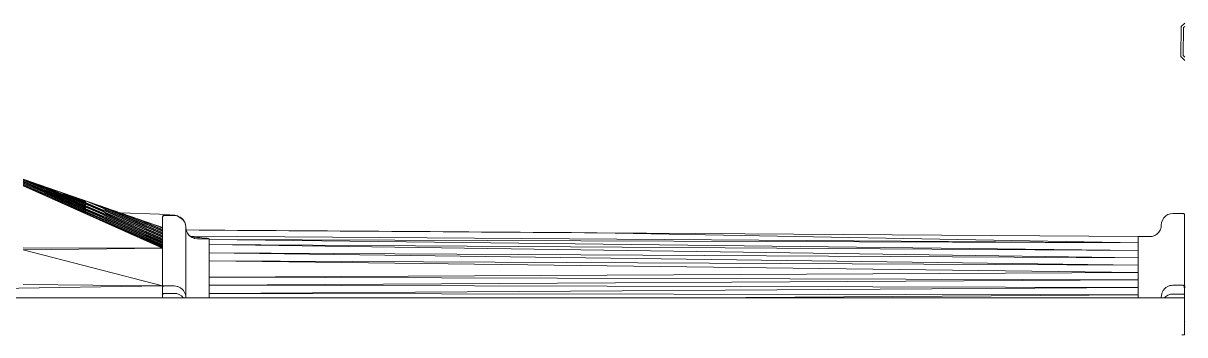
# Model space of a CAD drawing. Header units: metres. Extents: x -199 to 506, y -5 to 23.
# Drawn here: x 15.69 to 25.69, y -2.14 to 0.54 of the extents above; entities that cross this region are included whole.
import ezdxf

# ---------------------------------------------------------------- set-up
doc = ezdxf.new("R2010")
doc.units = ezdxf.units.M
for name, color, linetype, lineweight in [('06MUREXT', 92, 'Continuous', 9), ('14HATCH-1', 14, 'Continuous', 5), ('45ESTAC', 5, 'Continuous', 5), ('46BANQ', 8, 'Continuous', 5), ('46BANQ-1', 8, 'Continuous', 13), ('70LINEA-2', 250, 'Continuous', 15)]:
    doc.layers.add(name, color=color, linetype=linetype, lineweight=lineweight)

# ---------------------------------------------------------------- blocks, each defined once
blk = doc.blocks.new('FP_1-600rNorthElevEjeA Paint')
at = {"layer": '46BANQ'}
blk.add_line((16.886, -1.209), (16.834, -1.197), dxfattribs=at)
blk = doc.blocks.new('Sign - Stop - 30 Km_h-7909936-600rNorthElevEjeA Paint')
at = {"layer": '45ESTAC'}
for p, q in [((25.664, 0.516), (25.659, 0.259)), ((25.694, 0.544), (25.664, 0.516)), ((25.679, 0.267), (25.684, 0.507)), ((25.684, 0.507), (25.694, 0.517)), ((25.659, 0.259), (25.694, 0.223)), ((25.694, 0.252), (25.679, 0.267))]:
    blk.add_line(p, q, dxfattribs=at)

msp = doc.modelspace()

# ---------------------------------------------------------------- hatches: boundary and pattern name
at = {"layer": '14HATCH-1'}
h = msp.add_hatch(dxfattribs=at)
h.set_pattern_fill('FP_2', color=256, style=0, pattern_type=2)
h.set_pattern_definition([(336.715, (-7.401, 8.594), (3.49945371, -1.4788001), [1.143, -2.667]), (336.715, (-5.301, 7.693), (3.49945371, -1.4788001), [0.952, -2.857]), (336.715, (-5.476, 7.769), (3.49945371, -1.4788001), [0.762, -3.048]), (336.715, (-6.526, 8.228), (3.49945371, -1.4788001), [0.571, -0.571, 0.762, -1.905]), (336.715, (-6.526, 8.229), (3.49945371, -1.4788001), [0.762, -0.19, 0.952, -1.905]), (336.715, (-8.101, 8.912), (3.49945371, -1.4788001), [0.952, -2.857]), (336.715, (-4.776, 7.483), (3.49945371, -1.4788001), [0.952, -2.857]), (90, (-8.101, 8.9), (-3.5, 1.533), [0.004, -0.023]), (90, (-7.576, 8.695), (-3.5, 1.533), [0.003, -0.024]), (90, (-7.401, 8.594), (-3.5, 1.533), [0.004, -0.023]), (90, (-7.051, 8.467), (-3.5, 1.533), [0.001, -0.026]), (90, (-6.876, 8.381), (-3.5, 1.533), [0.004, -0.023]), (90, (-6.526, 8.221), (-3.5, 1.533), [0.007, -0.02]), (90, (-6.176, 8.09), (-3.5, 1.533), [0.004, -0.023]), (90, (-5.826, 7.928), (-3.5, 1.533), [0.005, -0.022]), (90, (-5.651, 7.853), (-3.5, 1.533), [0.005, -0.022]), (90, (-5.301, 7.69), (-3.5, 1.533), [0.003, -0.024]), (90, (-4.776, 7.468), (-3.5, 1.533), [0.007, -0.02]), (337.091, (-7.751, 8.747), (-0.00040065, 0.027310062), [1.14, -2.66]), (337.091, (-7.401, 8.598), (-0.00040065, 0.027310062), [0.57, -3.229]), (337.091, (-5.826, 7.935), (-0.00040065, 0.027310062), [0.76, -3.039]), (337.091, (-5.826, 7.936), (-0.00040065, 0.027310062), [0.57, -3.229]), (156.342, (-7.051, 8.461), (-3.499828045, 1.50596436), [0.191, -3.63]), (156.342, (-7.751, 8.747), (-3.499828045, 1.50596436), [0.382, -3.439]), (156.342, (-6.701, 8.303), (-3.499828045, 1.50596436), [0.382, -3.439]), (156.342, (-5.826, 7.933), (-3.499828045, 1.50596436), [0.382, -3.439]), (156.342, (-4.776, 7.487), (-3.499828045, 1.50596436), [0.573, -3.248]), (156.342, (-4.776, 7.486), (-3.499828045, 1.50596436), [0.382, -3.439]), (156.342, (-4.951, 7.564), (-3.499828045, 1.50596436), [0.382, -3.439]), (156.342, (-6.001, 7.991), (-3.499828045, 1.50596436), [0.573, -3.248]), (336.903, (-4.951, 7.556), (3.4998907003, -1.5056590204), [0.38, -7.229]), (336.903, (-5.826, 7.925), (3.4998907003, -1.5056590204), [0.38, -7.229]), (336.903, (-7.051, 8.461), (3.4998907003, -1.5056590204), [0.761, -6.848]), (336.903, (-6.876, 8.392), (3.4998907003, -1.5056590204), [0.761, -6.848]), (336.903, (-6.876, 8.385), (3.4998907003, -1.5056590204), [0.761, -6.848]), (336.903, (-4.776, 7.487), (3.4998907003, -1.5056590204), [0.761, -6.848]), (336.903, (-8.101, 8.904), (3.4998907003, -1.5056590204), [1.141, -6.468]), (336.903, (-8.101, 8.906), (3.4998907003, -1.5056590204), [1.141, -6.468]), (336.903, (-8.101, 8.916), (3.4998907003, -1.5056590204), [1.141, -6.468]), (337.469, (-6.351, 8.162), (0.000342858, 0.02692364), [0.189, -3.599]), (337.469, (-4.776, 7.483), (0.000342858, 0.02692364), [0.189, -2.273, 0.379, -0.947]), (337.469, (-5.126, 7.631), (0.000342858, 0.02692364), [0.379, -3.41]), (337.469, (-7.226, 8.537), (0.000342858, 0.02692364), [0.379, -3.41]), (337.469, (-7.401, 8.613), (0.000342858, 0.02692364), [0.379, -3.41]), (337.469, (-6.176, 8.088), (0.000342858, 0.02692364), [0.568, -3.221]), (155.971, (-7.051, 8.458), (0.00013324, 0.027312676), [0.192, -3.64]), (155.971, (-4.776, 7.476), (0.00013324, 0.027312676), [0.192, -3.64]), (155.971, (-5.476, 7.769), (0.00013324, 0.027312676), [0.383, -3.449]), (155.971, (-5.651, 7.846), (0.00013324, 0.027312676), [0.383, -3.449]), (155.971, (-5.301, 7.714), (0.00013324, 0.027312676), [0.383, -3.449]), (155.971, (-8.101, 8.906), (0.00013324, 0.027312676), [0.383, -3.449]), (155.971, (-6.351, 8.142), (0.00013324, 0.027312676), [0.575, -3.257]), (156.529, (-5.126, 7.631), (-3.4995468075, 1.506458145), [0.763, -6.868]), (156.529, (-4.951, 7.554), (-3.4995468075, 1.506458145), [0.763, -6.868]), (156.529, (-7.576, 8.67), (-3.4995468075, 1.506458145), [0.382, -7.249]), (156.529, (-6.526, 8.229), (-3.4995468075, 1.506458145), [0.382, -7.249]), (156.529, (-5.826, 7.936), (-3.4995468075, 1.506458145), [0.382, -7.249])])
h.paths.add_polyline_path([(16.8918, -1.3896), (16.8918, -1.2121), (15.692, -0.7977), (15.692, -0.8549), (16.8855, -1.3868)])
h = msp.add_hatch(dxfattribs=at)
h.set_pattern_fill('FP_5', color=256, style=0, pattern_type=2)
h.set_pattern_definition([(358.91, (-10.697, -1.231), (3.808805348, -0.046463088), [1.143, -2.667]), (358.91, (-8.411, -1.272), (3.808805348, -0.046463088), [0.952, -2.857]), (358.91, (-8.602, -1.267), (3.808805348, -0.046463088), [0.762, -3.048]), (358.91, (-9.744, -1.238), (3.808805348, -0.046463088), [0.571, -0.571, 0.762, -1.905]), (358.91, (-9.744, -1.237), (3.808805348, -0.046463088), [0.762, -0.19, 0.952, -1.905]), (358.91, (-11.459, -1.199), (3.808805348, -0.046463088), [0.952, -2.857]), (358.91, (-7.84, -1.267), (3.808805348, -0.046463088), [0.952, -2.857]), (90, (-11.459, -1.211), (-3.809, 0.099), [0.004, -0.023]), (90, (-10.887, -1.202), (-3.809, 0.099), [0.003, -0.024]), (90, (-10.697, -1.231), (-3.809, 0.099), [0.004, -0.023]), (90, (-10.316, -1.214), (-3.809, 0.099), [0.001, -0.025]), (90, (-10.125, -1.228), (-3.809, 0.099), [0.004, -0.023]), (90, (-9.744, -1.245), (-3.809, 0.099), [0.007, -0.02]), (90, (-9.363, -1.234), (-3.809, 0.099), [0.004, -0.023]), (90, (-8.983, -1.252), (-3.809, 0.099), [0.005, -0.021]), (90, (-8.792, -1.255), (-3.809, 0.099), [0.005, -0.021]), (90, (-8.411, -1.274), (-3.809, 0.099), [0.003, -0.024]), (90, (-7.84, -1.281), (-3.809, 0.099), [0.007, -0.02]), (359.309, (-11.078, -1.221), (0.000313558, 0.02599811), [1.143, -2.667]), (359.309, (-10.697, -1.227), (0.000313558, 0.02599811), [0.571, -3.238]), (359.309, (-8.983, -1.245), (0.000313558, 0.02599811), [0.762, -3.048]), (359.309, (-8.983, -1.244), (0.000313558, 0.02599811), [0.571, -3.238]), (178.512, (-10.316, -1.221), (-3.80939037, 0.072945247), [0.191, -3.62]), (178.512, (-11.078, -1.221), (-3.80939037, 0.072945247), [0.381, -3.43]), (178.512, (-9.935, -1.235), (-3.80939037, 0.072945247), [0.381, -3.43]), (178.512, (-8.983, -1.246), (-3.80939037, 0.072945247), [0.381, -3.43]), (178.512, (-7.84, -1.263), (-3.80939037, 0.072945247), [0.572, -3.239]), (178.512, (-7.84, -1.264), (-3.80939037, 0.072945247), [0.381, -3.43]), (178.512, (-8.03, -1.258), (-3.80939037, 0.072945247), [0.381, -3.43]), (178.512, (-9.173, -1.26), (-3.80939037, 0.072945247), [0.572, -3.239]), (359.11, (-8.03, -1.266), (3.80933843, -0.0721784213), [0.381, -7.239]), (359.11, (-8.983, -1.254), (3.80933843, -0.0721784213), [0.381, -7.239]), (359.11, (-10.316, -1.221), (3.80933843, -0.0721784213), [0.762, -6.858]), (359.11, (-10.125, -1.218), (3.80933843, -0.0721784213), [0.762, -6.858]), (359.11, (-10.125, -1.224), (3.80933843, -0.0721784213), [0.762, -6.858]), (359.11, (-7.84, -1.263), (3.80933843, -0.0721784213), [0.762, -6.858]), (359.11, (-11.459, -1.207), (3.80933843, -0.0721784213), [1.143, -6.477]), (359.11, (-11.459, -1.206), (3.80933843, -0.0721784213), [1.143, -6.477]), (359.11, (-11.459, -1.195), (3.80933843, -0.0721784213), [1.143, -6.477]), (359.707, (-9.554, -1.233), (0.000132959, 0.02599966), [0.19, -3.619]), (359.707, (-7.84, -1.267), (0.000132959, 0.02599966), [0.19, -2.286, 0.381, -0.952]), (359.707, (-8.221, -1.262), (0.000132959, 0.02599966), [0.381, -3.428]), (359.707, (-10.506, -1.216), (0.000132959, 0.02599966), [0.381, -3.428]), (359.707, (-10.697, -1.212), (0.000132959, 0.02599966), [0.381, -3.428]), (359.707, (-9.363, -1.235), (0.000132959, 0.02599966), [0.571, -3.238]), (178.114, (-10.316, -1.224), (-0.000143773, 0.026018826), [0.191, -3.621]), (178.114, (-7.84, -1.273), (-0.000143773, 0.026018826), [0.191, -3.621]), (178.114, (-8.602, -1.267), (-0.000143773, 0.026018826), [0.381, -3.43]), (178.114, (-8.792, -1.262), (-0.000143773, 0.026018826), [0.381, -3.43]), (178.114, (-8.411, -1.25), (-0.000143773, 0.026018826), [0.381, -3.43]), (178.114, (-11.459, -1.206), (-0.000143773, 0.026018826), [0.381, -3.43]), (178.114, (-9.554, -1.253), (-0.000143773, 0.026018826), [0.572, -3.24]), (178.711, (-8.221, -1.262), (-3.8093283065, 0.07271075), [0.762, -6.859]), (178.711, (-8.03, -1.267), (-3.8093283065, 0.07271075), [0.762, -6.859]), (178.711, (-10.887, -1.226), (-3.8093283065, 0.07271075), [0.381, -7.24]), (178.711, (-9.744, -1.237), (-3.8093283065, 0.07271075), [0.381, -7.24]), (178.711, (-8.983, -1.244), (-3.8093283065, 0.07271075), [0.381, -7.24])])
h.paths.add_polyline_path([(25.6918, -1.7197), (25.6917, -1.7197), (25.6918, -1.7345)])
h = msp.add_hatch(dxfattribs=at)
h.set_pattern_fill('FP_4', color=256, style=0, pattern_type=2)
h.set_pattern_definition([(359.656, (-10.668, -1.715), (3.81023753, 0.028124235), [1.143, -2.667]), (359.656, (-8.382, -1.724), (3.81023753, 0.02812423), [0.952, -2.857]), (359.656, (-8.573, -1.72), (3.81023753, 0.02812423), [0.762, -3.048]), (359.656, (-9.716, -1.701), (3.81023753, 0.028124235), [0.571, -0.571, 0.762, -1.905]), (359.656, (-9.716, -1.698), (3.81023753, 0.028124235), [0.762, -0.19, 0.952, -1.905]), (359.656, (-11.43, -1.678), (3.81023753, 0.028124235), [0.952, -2.857]), (359.656, (-7.811, -1.697), (3.81023753, 0.02812423), [0.952, -2.857]), (90, (-11.43, -1.701), (-3.81, 0.074), [0.008, -0.043]), (90, (-10.859, -1.666), (-3.81, 0.074), [0.005, -0.046]), (90, (-10.668, -1.715), (-3.81, 0.074), [0.008, -0.043]), (90, (-10.287, -1.672), (-3.81, 0.074), [0.003, -0.048]), (90, (-10.097, -1.693), (-3.81, 0.074), [0.008, -0.043]), (90, (-9.716, -1.713), (-3.81, 0.074), [0.013, -0.038]), (90, (-9.335, -1.68), (-3.81, 0.074), [0.008, -0.043]), (90, (-8.954, -1.703), (-3.81, 0.074), [0.01, -0.041]), (90, (-8.763, -1.704), (-3.81, 0.074), [0.01, -0.041]), (90, (-8.382, -1.729), (-3.81, 0.074), [0.005, -0.046]), (90, (-7.811, -1.725), (-3.81, 0.074), [0.013, -0.038]), (0.42, (-11.049, -1.708), (-0.00037385, 0.05099863), [1.143, -2.667]), (0.42, (-10.668, -1.708), (-0.00037385, 0.05099863), [0.572, -3.239]), (0.42, (-8.954, -1.69), (-0.00037385, 0.05099863), [0.762, -3.048]), (0.42, (-8.954, -1.687), (-0.00037385, 0.05099863), [0.572, -3.239]), (178.893, (-10.287, -1.685), (-3.8102742, 0.02261717), [0.191, -3.62]), (178.893, (-11.049, -1.708), (-3.8102742, 0.02261717), [0.381, -3.43]), (178.893, (-9.906, -1.7), (-3.8102742, 0.02261717), [0.381, -3.43]), (178.893, (-8.954, -1.693), (-3.8102742, 0.02261717), [0.381, -3.43]), (178.893, (-7.811, -1.689), (-3.8102742, 0.02261717), [0.572, -3.239]), (178.893, (-7.811, -1.692), (-3.8102742, 0.02261717), [0.381, -3.43]), (178.893, (-8.001, -1.686), (-3.8102742, 0.02261717), [0.381, -3.43]), (178.893, (-9.144, -1.724), (-3.8102742, 0.02261717), [0.572, -3.239]), (0.038, (-8.001, -1.701), (3.810015743, -0.022473107), [0.381, -7.239]), (0.038, (-8.954, -1.708), (3.810015743, -0.022473107), [0.381, -7.239]), (0.038, (-10.287, -1.685), (3.810015743, -0.022473107), [0.762, -6.858]), (0.038, (-10.097, -1.673), (3.810015743, -0.022473107), [0.762, -6.858]), (0.038, (-10.097, -1.686), (3.810015743, -0.022473107), [0.762, -6.858]), (0.038, (-7.811, -1.689), (3.810015743, -0.022473107), [0.762, -6.858]), (0.038, (-11.43, -1.693), (3.810015743, -0.022473107), [1.143, -6.477]), (0.038, (-11.43, -1.69), (3.810015743, -0.022473107), [1.143, -6.477]), (0.038, (-11.43, -1.67), (3.810015743, -0.022473107), [1.143, -6.477]), (1.183, (-9.525, -1.684), (-5.315e-05, 0.05100978), [0.191, -3.62]), (1.183, (-7.811, -1.697), (-5.315e-05, 0.05100978), [0.191, -2.286, 0.381, -0.953]), (1.183, (-8.192, -1.7), (-5.315e-05, 0.05100978), [0.381, -3.43]), (1.183, (-10.478, -1.681), (-5.315e-05, 0.05100978), [0.381, -3.43]), (1.183, (-10.668, -1.68), (-5.315e-05, 0.05100978), [0.381, -3.43]), (1.183, (-9.335, -1.683), (-5.315e-05, 0.05100978), [0.572, -3.239]), (178.13, (-10.287, -1.69), (-0.00033471, 0.0510381), [0.191, -3.621]), (178.13, (-7.811, -1.71), (-0.00033471, 0.0510381), [0.191, -3.621]), (178.13, (-8.573, -1.72), (-0.00033471, 0.0510381), [0.381, -3.431]), (178.13, (-8.763, -1.717), (-0.00033471, 0.0510381), [0.381, -3.431]), (178.13, (-8.382, -1.683), (-0.00033471, 0.0510381), [0.381, -3.431]), (178.13, (-11.43, -1.69), (-0.00033471, 0.0510381), [0.381, -3.431]), (178.13, (-9.525, -1.722), (-0.00033471, 0.0510381), [0.572, -3.24]), (179.275, (-8.192, -1.7), (-3.810011318, 0.023211072), [0.762, -6.858]), (179.275, (-8.001, -1.703), (-3.810011318, 0.023211072), [0.762, -6.858]), (179.275, (-10.859, -1.712), (-3.810011318, 0.023211072), [0.381, -7.239]), (179.275, (-9.716, -1.698), (-3.810011318, 0.023211072), [0.381, -7.239]), (179.275, (-8.954, -1.687), (-3.810011318, 0.023211072), [0.381, -7.239])])
h.paths.add_polyline_path([(16.8918, -1.8192), (16.8918, -1.8174), (16.8647, -1.8192)])

# ---------------------------------------------------------------- linework, layer by layer
at = {"layer": '06MUREXT'}
msp.add_line((16.8918, -1.3896), (15.692, -0.8549), dxfattribs=at)
at = {"layer": '46BANQ'}
for p, q in [((15.692, -0.7977), (16.8918, -1.2121)), ((25.5923, -1.0923), (25.6796, -1.0926)), ((16.8918, -1.1232), (16.8918, -1.4299)), ((16.9918, -1.1105), (16.9045, -1.1105)), ((25.6923, -1.1053), (25.692, -1.204)), ((25.6923, -1.1596), (25.6923, -1.1053)), ((25.6923, -1.2232), (25.6923, -1.1596)), ((17.0918, -1.5172), (17.0918, -1.2105)), ((25.2917, -1.3458), (17.1285, -1.2869)), ((20.6348, -1.2585), (25.2917, -1.2915)), ((20.6348, -1.2585), (25.2917, -1.3458)), ((25.2917, -1.2915), (25.2917, -1.8182)), ((25.2917, -1.2915), (25.3917, -1.2918)), ((25.2917, -1.2915), (25.2917, -1.8182)), ((25.6917, -1.204), (25.6939, -1.204)), ((25.6923, -1.2869), (25.6923, -1.2232)), ((25.6923, -1.3506), (25.6923, -1.2869)), ((16.8918, -1.3896), (15.692, -1.3885)), ((16.8918, -1.3896), (15.692, -1.4052)), ((16.8918, -1.3896), (16.8918, -1.7284)), ((17.2918, -1.3105), (17.1918, -1.3105)), ((17.2918, -1.3105), (17.2918, -1.6172)), ((17.2918, -1.3157), (25.2917, -1.4095)), ((25.2917, -1.3458), (17.2918, -1.3157)), ((17.2918, -1.3598), (25.2917, -1.4095)), ((17.2918, -1.3598), (25.2917, -1.4731)), ((25.6923, -1.4143), (25.6923, -1.3506)), ((16.8918, -1.7158), (15.692, -1.4052)), ((17.2918, -1.4298), (25.2917, -1.4731)), ((17.2918, -1.4298), (25.2917, -1.5368)), ((17.2918, -1.4998), (25.2917, -1.5368)), ((17.2918, -1.4998), (25.2917, -1.6005)), ((25.6923, -1.4779), (25.6923, -1.4143)), ((25.6923, -1.5416), (25.6923, -1.4779)), ((17.0918, -1.8158), (17.0918, -1.5172)), ((25.6923, -1.6053), (25.6923, -1.5416)), ((25.2917, -1.6005), (17.2918, -1.6398)), ((17.2918, -1.6172), (17.2918, -1.8182)), ((17.2918, -1.6398), (25.2917, -1.6642)), ((25.2917, -1.6642), (17.2918, -1.7098)), ((25.6923, -1.669), (25.6923, -1.6053)), ((25.6923, -1.723), (25.6923, -1.669)), ((16.8918, -1.7158), (12.3107, -1.7861)), ((15.692, -1.7038), (16.8918, -1.7158)), ((16.8918, -1.7285), (16.8918, -1.7922)), ((16.8918, -1.7285), (16.8918, -1.7922)), ((16.9918, -1.7158), (16.9045, -1.7158)), ((17.2918, -1.7098), (25.2917, -1.7278)), ((25.2917, -1.7278), (17.2918, -1.7798)), ((17.2918, -1.7798), (25.2917, -1.7915)), ((25.2917, -1.7915), (21.4937, -1.8192)), ((25.6796, -1.7103), (25.5923, -1.71)), ((25.6913, -1.7185), (25.6913, -1.7363)), ((25.6913, -1.7937), (25.6913, -1.7974)), ((25.6917, -1.7373), (25.6917, -1.7195)), ((25.6917, -1.7987), (25.6917, -1.7949)), ((25.6923, -1.7408), (25.6923, -1.723)), ((25.6923, -1.7983), (25.6923, -1.7408)), ((16.7745, -1.8192), (16.8918, -1.8174)), ((16.8647, -1.8192), (16.8918, -1.8174)), ((17.0918, -1.8182), (17.0918, -1.8158))]:
    msp.add_line(p, q, dxfattribs=at)
at = {"layer": '46BANQ', "flags": 128}
for points in [[(16.5299, -1.0871), (16.8643, -1.0979), (16.9961, -1.108), (17.0197, -1.1135), (17.0736, -1.1528), (17.0865, -1.1783), (17.0916, -1.2043), (17.0918, -1.2105)], [(25.492, -1.1921), (25.4946, -1.1698), (25.5021, -1.1487), (25.514, -1.1298), (25.5299, -1.114), (25.5489, -1.1021), (25.57, -1.0948), (25.5923, -1.0923)], [(25.6796, -1.0926), (25.6824, -1.0929), (25.6851, -1.0938), (25.6875, -1.0954), (25.6895, -1.0974), (25.691, -1.0998), (25.692, -1.1025), (25.6923, -1.1053)], [(16.9045, -1.1105), (16.9012, -1.1109), (16.8981, -1.1122), (16.8955, -1.1142), (16.8935, -1.1169), (16.8922, -1.1199), (16.8918, -1.1232)], [(16.9045, -1.1105), (16.9481, -1.1105), (16.9918, -1.1105)], [(17.0918, -1.2105), (17.0884, -1.1846), (17.0784, -1.1605), (17.0625, -1.1398), (17.0418, -1.1239), (17.0177, -1.1139), (16.9918, -1.1105)], [(25.3917, -1.2918), (25.414, -1.2893), (25.4352, -1.282), (25.4542, -1.2701), (25.47, -1.2543), (25.482, -1.2354), (25.4895, -1.2143), (25.492, -1.1921)], [(17.0918, -1.2105), (17.0949, -1.2352), (17.1035, -1.2574), (17.1163, -1.2759), (17.1315, -1.2899), (17.1471, -1.2993), (17.1604, -1.3045), (17.1645, -1.3055)], [(17.1918, -1.3105), (17.1659, -1.3071), (17.1418, -1.2971), (17.1211, -1.2812), (17.1052, -1.2605), (17.0952, -1.2364), (17.0918, -1.2105)], [(17.1918, -1.3105), (17.2418, -1.3105), (17.2918, -1.3105)]]:
    msp.add_lwpolyline(points, dxfattribs=at)
at = {"layer": '46BANQ'}
for points, knots in [([(16.8918, -1.1232), (16.8918, -1.1218), (16.8921, -1.1199), (16.8928, -1.1181), (16.893, -1.1177)], [-1, -1, -1, -1, -0.78571429, -0.71428571, -0.71428571, -0.71428571, -0.71428571]), ([(16.8985, -1.112), (16.8987, -1.1119), (16.9005, -1.111), (16.9025, -1.1105), (16.9045, -1.1105)], [-0.31123284, -0.31123284, -0.31123284, -0.31123284, -0.28571429, 0, 0, 0, 0]), ([(16.9918, -1.1105), (16.9991, -1.1105), (17.0068, -1.1113), (17.0144, -1.1131), (17.0148, -1.1132)], [-1, -1, -1, -1, -0.86111111, -0.85172022, -0.85172022, -0.85172022, -0.85172022]), ([(17.0177, -1.1139), (17.0198, -1.1145), (17.0254, -1.1162), (17.0375, -1.121), (17.0498, -1.1285), (17.0579, -1.1354), (17.0604, -1.1378)], [-0.83284444, -0.83284444, -0.83284444, -0.83284444, -0.79166667, -0.72222222, -0.58333333, -0.5184166, -0.5184166, -0.5184166, -0.5184166]), ([(17.0627, -1.14), (17.0647, -1.142), (17.0705, -1.1484), (17.0788, -1.1602), (17.0846, -1.1726), (17.087, -1.18), (17.0876, -1.1818)], [-0.49785956, -0.49785956, -0.49785956, -0.49785956, -0.44444444, -0.33333333, -0.22222222, -0.18509014, -0.18509014, -0.18509014, -0.18509014]), ([(17.0887, -1.1858), (17.0893, -1.1882), (17.091, -1.1964), (17.0918, -1.2046), (17.0918, -1.2105)], [-0.15873082, -0.15873082, -0.15873082, -0.15873082, -0.11111111, 0, 0, 0, 0]), ([(25.6923, -1.723), (25.6923, -1.7219), (25.692, -1.7197), (25.6907, -1.7166), (25.6887, -1.7139), (25.6851, -1.7112), (25.6818, -1.7103), (25.6796, -1.7103)], [0, 0, 0, 0, 0.1666667, 0.3333333, 0.5, 0.6666667, 1, 1, 1, 1])]:
    msp.add_open_spline(points, degree=3, knots=knots, dxfattribs=at)
for points in [[(17.0945, -1.2336), (17.0949, -1.2354), (17.0954, -1.2373), (17.096, -1.2392)], [(17.095, -1.2344), (18.2749, -1.2424), (19.4549, -1.2505), (20.6348, -1.2585)], [(17.2305, -1.3018), (17.2066, -1.2991), (17.1759, -1.2963), (17.1382, -1.2936)], [(17.1427, -1.2969), (17.1472, -1.2971), (17.1517, -1.2973), (17.156, -1.2975)], [(17.1855, -1.299), (17.1923, -1.2994), (17.1987, -1.2997), (17.2049, -1.3001)], [(17.1631, -1.3063), (17.165, -1.3069), (17.1668, -1.3074), (17.1687, -1.3078)], [(17.2305, -1.3018), (17.2713, -1.3047), (17.2918, -1.3076), (17.2918, -1.3105)], [(16.9045, -1.7158), (16.9023, -1.7158), (16.8978, -1.717), (16.893, -1.7219), (16.8918, -1.7263), (16.8918, -1.7285)], [(17.0784, -1.7658), (17.074, -1.7582), (17.0633, -1.7443), (17.0423, -1.7282), (17.0179, -1.7181), (17.0005, -1.7158), (16.9918, -1.7158)], [(17.0918, -1.8158), (17.0918, -1.8071), (17.0895, -1.7896), (17.0827, -1.7734), (17.0784, -1.7658)], [(25.5923, -1.71), (25.5836, -1.71), (25.5661, -1.7123), (25.5417, -1.7223), (25.5207, -1.7383), (25.5046, -1.7592), (25.4944, -1.7836), (25.4921, -1.801), (25.492, -1.8098)], [(17.0918, -1.8182), (17.0918, -1.8174), (17.0918, -1.8166), (17.0918, -1.8158)], [(25.492, -1.8098), (25.492, -1.8126), (25.4919, -1.8154), (25.4916, -1.8182)]]:
    msp.add_open_spline(points, degree=3, dxfattribs=at)
at = {"layer": '46BANQ-1'}
for p, q in [((16.8918, -1.7922), (16.8918, -1.8192)), ((16.9918, -1.7795), (16.9045, -1.7795)), ((25.6796, -1.7856), (25.5923, -1.7854)), ((25.6913, -2.1357), (25.6923, -1.7984)), ((25.6917, -1.9231), (25.6917, -2.0231)), ((25.6939, -1.9232), (25.6917, -1.9231)), ((25.6917, -1.9531), (25.6939, -1.9532)), ((25.6917, -2.0231), (25.6939, -2.0232)), ((25.67, -2.1356), (25.6913, -2.1357))]:
    msp.add_line(p, q, dxfattribs=at)
at = {"layer": '46BANQ-1', "flags": 128}
for points in [[(16.9045, -1.7795), (16.9016, -1.7798), (16.899, -1.7808), (16.8966, -1.7823), (16.8945, -1.7843), (16.893, -1.7867), (16.8921, -1.7894), (16.8918, -1.7922)], [(17.0707, -1.8181), (17.07, -1.8172), (17.0541, -1.8013), (17.0352, -1.7894), (17.014, -1.782), (16.9918, -1.7795)], [(25.5923, -1.7854), (25.57, -1.7878), (25.5489, -1.7952), (25.5299, -1.807), (25.5183, -1.8178)], [(25.6923, -1.7984), (25.692, -1.7955), (25.691, -1.7929), (25.6895, -1.7904), (25.6875, -1.7884), (25.6851, -1.7869), (25.6824, -1.786), (25.6796, -1.7856)]]:
    msp.add_lwpolyline(points, dxfattribs=at)
at = {"layer": '70LINEA-2'}
msp.add_line((-199.38, -1.8192), (25.6939, -1.8192), dxfattribs=at)

# ---------------------------------------------------------------- block references
at = {"layer": '45ESTAC'}
msp.add_blockref('Sign - Stop - 30 Km_h-7909936-600rNorthElevEjeA Paint', (0, 0), dxfattribs=at)
at = {"layer": '46BANQ'}
msp.add_blockref('FP_1-600rNorthElevEjeA Paint', (0, 0), dxfattribs=at)

doc.saveas('drawing.dxf')
